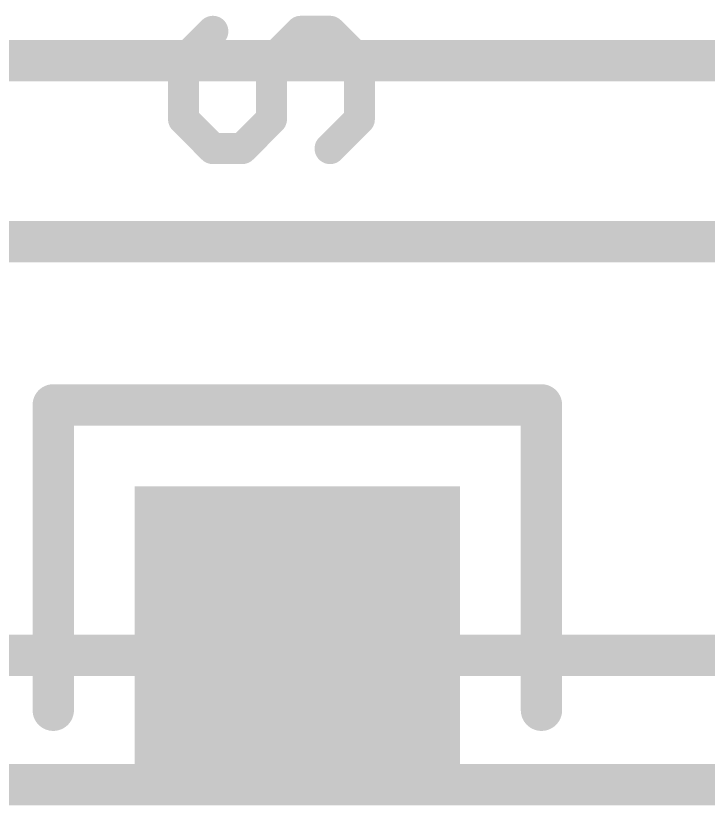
# Model space of a CAD drawing. Extents: x -0.1 to 44.5, y -0.1 to 35.7.
# Drawn here: x 27.826 to 31.23, y 25.933 to 29.812 of the extents above; entities that cross this region are included whole.
import ezdxf

# ---------------------------------------------------------------- set-up
doc = ezdxf.new("R2010")
doc.units = 0
for name, color, linetype in [('1', 12, 'CONTINUOUS'), ('16', 132, 'CONTINUOUS'), ('21', 41, 'CONTINUOUS')]:
    doc.layers.add(name, color=color, linetype=linetype)

# ---------------------------------------------------------------- blocks, each defined once
blk = doc.blocks.new('RECT')
blk.add_solid([(-0.5, -0.5), (0.5, -0.5), (-0.5, 0.5), (0.5, 0.5)])

msp = doc.modelspace()

# ---------------------------------------------------------------- linework, layer by layer
at = {"layer": '1', "const_width": 0.2032}
msp.add_lwpolyline([(27.559, 28.702), (32.131, 28.702)], dxfattribs=at)
at = {"layer": '16', "const_width": 0.2032}
for points in [[(33.909, 29.591), (24.511, 29.591)], [(22.225, 26.67), (36.83, 26.67)], [(22.225, 26.035), (34.671, 26.035)]]:
    msp.add_lwpolyline(points, dxfattribs=at)
at = {"layer": '21'}
for points, const_width in [([(28.7945, 29.7354), (28.6505, 29.5914)], 0.1524), ([(29.0826, 29.5914), (29.2267, 29.7354)], 0.1524), ([(29.2267, 29.7354), (29.3707, 29.7354)], 0.1524), ([(29.3707, 29.7354), (29.5148, 29.5914)], 0.1524), ([(28.6505, 29.5914), (28.6505, 29.3033)], 0.1524), ([(29.0826, 29.3033), (29.0826, 29.5914)], 0.1524), ([(29.5148, 29.5914), (29.5148, 29.3033)], 0.1524), ([(28.6505, 29.3033), (28.7945, 29.1592)], 0.1524), ([(28.9386, 29.1592), (29.0826, 29.3033)], 0.1524), ([(29.5148, 29.3033), (29.3707, 29.1592)], 0.1524), ([(28.7945, 29.1592), (28.9386, 29.1592)], 0.1524), ([(28.01, 26.4), (28.01, 27.9)], 0.2032), ([(28.01, 27.9), (30.41, 27.9)], 0.2032), ([(30.41, 27.9), (30.41, 26.4)], 0.2032)]:
    msp.add_lwpolyline(points, dxfattribs=dict(at, const_width=const_width))
for points, const_width in [([(28.8215, 29.7085, 1), (28.7676, 29.7624)], 0.0762), ([(29.2267, 29.7735, 1), (29.2267, 29.6973)], 0.0762), ([(29.2536, 29.7085, 1), (29.1997, 29.7624)], 0.0762), ([(29.3977, 29.7624, 1), (29.3438, 29.7085)], 0.0762), ([(29.3707, 29.6973, 1), (29.3707, 29.7735)], 0.0762), ([(28.6235, 29.6183, 1), (28.6774, 29.5644)], 0.0762), ([(28.6886, 29.5914, 1), (28.6124, 29.5914)], 0.0762), ([(29.1207, 29.5914, 1), (29.0445, 29.5914)], 0.0762), ([(29.0557, 29.6183, 1), (29.1096, 29.5644)], 0.0762), ([(29.5529, 29.5914, 1), (29.4767, 29.5914)], 0.0762), ([(29.4879, 29.5644, 1), (29.5417, 29.6183)], 0.0762), ([(28.6774, 29.3302, 1), (28.6235, 29.2763)], 0.0762), ([(29.1096, 29.2763, 1), (29.0557, 29.3302)], 0.0762), ([(29.5417, 29.2763, 1), (29.4879, 29.3302)], 0.0762), ([(28.6124, 29.3033, 1), (28.6886, 29.3033)], 0.0762), ([(29.0445, 29.3033, 1), (29.1207, 29.3033)], 0.0762), ([(29.4767, 29.3033, 1), (29.5529, 29.3033)], 0.0762), ([(28.7945, 29.1973, 1), (28.7945, 29.1211)], 0.0762), ([(28.7676, 29.1323, 1), (28.8215, 29.1861)], 0.0762), ([(28.9116, 29.1861, 1), (28.9655, 29.1323)], 0.0762), ([(28.9386, 29.1211, 1), (28.9386, 29.1973)], 0.0762), ([(29.3438, 29.1861, 1), (29.3977, 29.1323)], 0.0762), ([(28.0608, 27.9, 1), (27.9592, 27.9)], 0.1016), ([(28.01, 27.9508, 1), (28.01, 27.8492)], 0.1016), ([(30.4608, 27.9, 1), (30.3592, 27.9)], 0.1016), ([(30.41, 27.8492, 1), (30.41, 27.9508)], 0.1016), ([(27.9592, 26.4, 1), (28.0608, 26.4)], 0.1016), ([(30.3592, 26.4, 1), (30.4608, 26.4)], 0.1016)]:
    msp.add_lwpolyline(points, format="xyb", dxfattribs=dict(at, const_width=const_width))

# ---------------------------------------------------------------- block references
at = {"layer": '1', "xscale": 1.6, "yscale": 1.4}
msp.add_blockref('RECT', (29.21, 26.8), dxfattribs=at)

doc.saveas('drawing.dxf')
